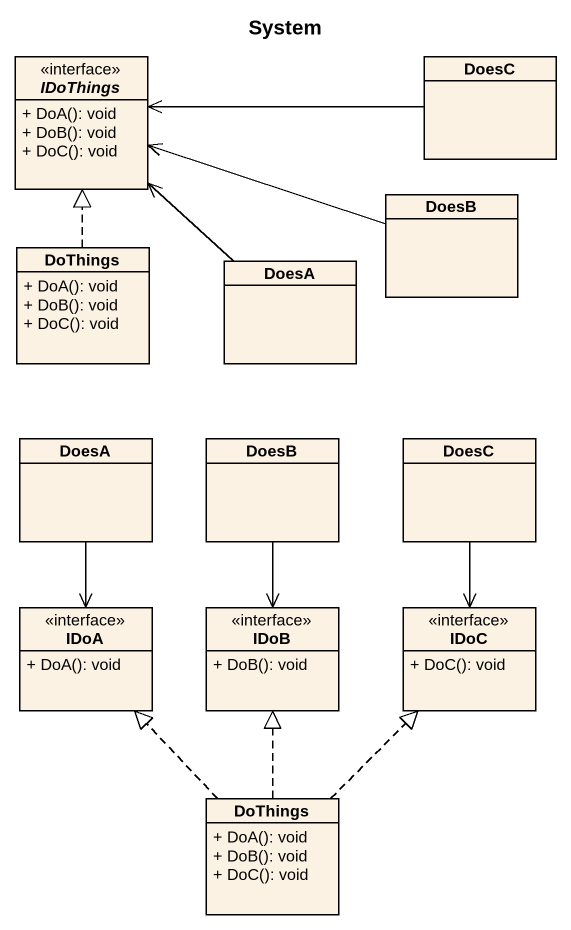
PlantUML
@startuml
title System
hide circle
hide empty members
skinparam classAttributeIconSize 0
interface IDoThings <<interface>> {
  + DoA(): void
  + DoB(): void
  + DoC(): void
}
class DoesC
class DoesB
class DoThings {
  + DoA(): void
  + DoB(): void
  + DoC(): void
}
class DoesA
class "DoesA" as DoesA_2
class "DoesB" as DoesB_2
class "DoesC" as DoesC_2
class IDoA <<interface>> {
  + DoA(): void
}
class IDoB <<interface>> {
  + DoB(): void
}
class IDoC <<interface>> {
  + DoC(): void
}
class "DoThings" as DoThings_2 {
  + DoA(): void
  + DoB(): void
  + DoC(): void
}
DoesC -left-> IDoThings
DoesB -left-> IDoThings
DoThings .up.|> IDoThings
DoesA -up-> IDoThings
DoesA_2 --> IDoA
DoesB_2 --> IDoB
DoesC_2 --> IDoC
DoThings_2 .up.|> IDoA
DoThings_2 .up.|> IDoB
DoThings_2 .up.|> IDoC
@enduml
